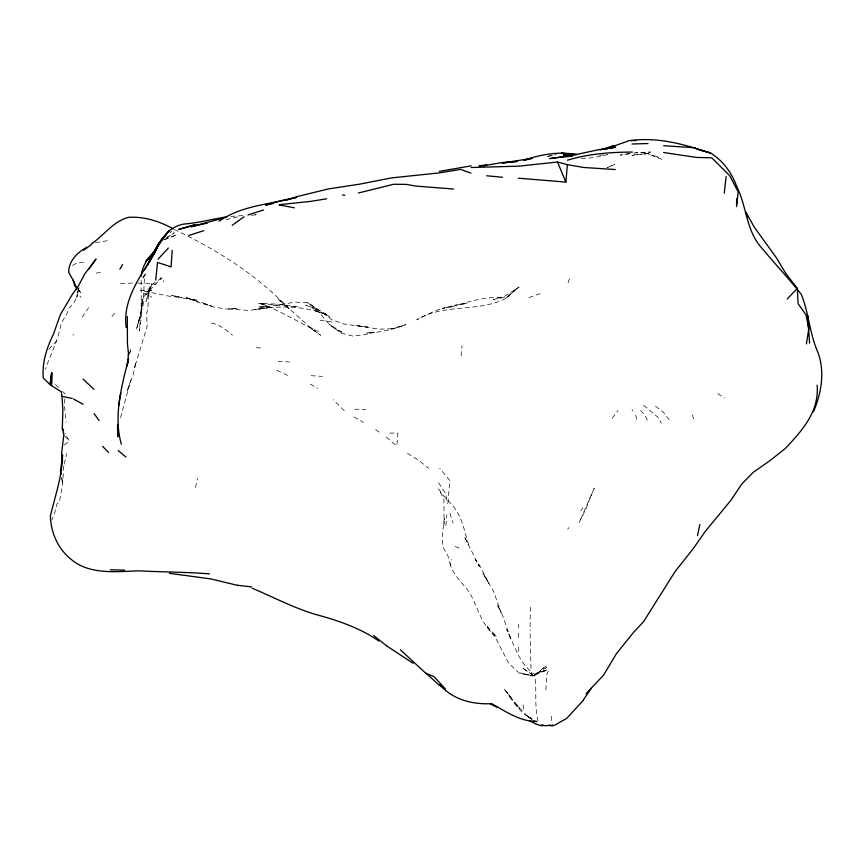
<?xml version="1.0" encoding="UTF-8"?>
<svg xmlns="http://www.w3.org/2000/svg" width="865" height="865" viewBox="0 0 865 865"><rect width="100%" height="100%" fill="white"/><g stroke="black" fill="none" stroke-linecap="round" stroke-linejoin="round"><path stroke-width="0.65" stroke-dasharray="4.33 3.24" d="M530.31 607.176L530.072 630.866M518.6 627.622L518.676 624.303M545.847 689.935L546.799 674.949L548.248 671.132M77.872 292.381L78.077 288.132C78.001 296.035 74.931 303.215 68.789 308.189C67.805 314.957 62.204 319.25 60.658 325.835C57.782 341.091 50.516 354.715 45.391 369.117M63.729 466.116L62.691 483.73L59.393 502.23L57.004 503.927L54.679 513.075L51.814 520.114M396.97 444.426L397.889 433.073L386.612 433.149M447.886 503.116L449.843 480.497L439.734 468.333M445.929 525.606L446.881 514.772M461.132 355.796L462.072 345.751M64.821 398.938L64.324 403.814L66.097 422.034M531.305 672.235L532.332 675.727L520.514 673.013L532.948 676.073L546.258 665.812L538.895 672.375L532.948 676.073L519.454 673.338L508.631 663.131L495.364 637.527L486.206 625.373L496.802 636.867C481.286 626.368 478.118 607.208 469.338 592.211C462.797 583.583 454.255 575.939 450.514 565.548L451.216 559.536M144.358 278.833L143.233 304.394L136.356 329.922L141.244 311.346L142.844 299.247L140.454 314.428L141.244 311.346L141.136 279.46M195.566 487.568L197.447 478.14M129.707 353.558L130.756 348.584L129.663 353.634M64.215 464.127L66.767 453.422M79.093 287.515L76.671 297.29L78.239 294.662L81.224 297.333M120.559 417.784L130.626 380.427L127.047 391.683L133.264 374.286L135.978 361.981L134.464 368.122L147.147 326.375L146.65 313.909L147.818 308.318L149.234 290.467L151.04 285.18L161.82 277.979L163.831 281.882M568.013 282.92L569.613 278.389M73.017 335.242L73.384 334.322M82.056 317.196L88.641 307.724M580.793 510.869L582.934 507.604M612.301 418.238L618.01 410.443M48.873 349.287L56.409 341.188M567.721 529.088L568.965 527.542M111.974 316.568L114.58 313.335M340.648 332.863L341.502 331.922L329.414 324.31L340.648 332.863L352.888 336.139L365.408 334.582L374.383 332.279L366.09 333.111C379.065 332.69 391.769 329.792 403.955 325.435L391.467 328.895L405.945 324.624L404.009 325.402M533.489 675.684L522.136 667.607L533.489 675.684L534.819 674.376L547.804 669.845L534.473 674.678L546.821 667.51L544.539 670.148L532.948 676.073M169.821 232.858L171.778 231.366M64.172 445.01L69.427 441.215L64.897 432.922M166.88 237.67L174.362 232.826L166.772 237.378M72.487 265.533L75.904 263.511L84.154 262.019M644.771 154.111L645.787 153.613M607.522 167.507L614.766 164.382L607.057 167.799M163.82 239.767L176.903 234.739L163.831 239.875M528.904 297.592L540.333 293.581L539.771 293.765M226.079 219.678L240.773 216.207M552.508 155.257L546.064 156.706L556.238 154.608M95.518 242.687L107.855 240.611M629.115 153.57L620.151 155.084L636.64 152.781L650.621 152.078L635.515 152.489M96.264 273.113L103.692 271.934M391.845 328.765L379.649 329.154L343.502 323.921L331.587 319.618L319.866 310.665L307.529 302.653L295.192 302.144L257.727 308.254L271.372 307.335L259.63 306.232L271.567 307.702L260.808 303.669C281.482 311.173 299.852 323.326 319.791 332.236M251.12 215.255L257.575 214.661L254.894 214.823M599.477 155.235L607.544 154.64L592.547 157.787L579.615 158.587M230.825 216.423L242.784 215.601M120.635 283.385L136.724 283.006M211.384 323.218L213.352 323.196L222.748 327.597L232.534 335.177M354.607 409.21L365.917 409.448M138.032 283.039L155.938 284.174M256.213 347.762L262.214 347.968M278.043 361.343L289.429 361.959M311.162 375.691L322.504 376.394M541.144 724.254L543.609 724.492M320.028 320.299L331.911 321.964M314.806 310.676L327.305 314.665M455.174 546.442L459.823 548.367M312.968 328.981L309.065 327.154L320.612 335.274L313.054 329.846L277.524 298.393L289.17 308.924C256.624 274.659 216.726 249.65 174.362 229.528M276.951 370.263L288.045 375.637M143.255 292.997L151.71 297.117M353.871 416.898L363.473 422.358M310.416 384.092L317.606 388.299M341.502 331.922C326.083 326.884 321.326 309.962 307.529 302.653L318.061 310.351L305.767 305.14C314.06 308.091 323.045 311.065 329.576 317.163L328.192 315.649L315.844 310.859L327.446 314.968C304.339 305.561 278.919 305.54 254.656 309.757L268.355 307.767L248.817 310.47L228.079 308.946L237.907 308.405L226.284 309.086L213.493 306.978L201.167 302.285L211.795 306.286L199.123 302.674L186.44 297.809L198.074 301.334L186.386 297.82L197.069 300.177L184.245 298.371L171.432 295.214L182.028 297.657L169.086 296.187L140.595 290.424L151.753 290.737L147.796 291.775L151.105 289.818L143.85 296.879L151.04 285.18L145.926 301.777L151.883 283.677L148.477 295.927L149.234 290.467L161.82 277.979L159.29 278.054L158.003 275.675M530.786 718.783L526.212 715.171L532.418 719.345M532.083 719.248L527.607 716.447L531.921 719.172C520.557 713.106 512.999 702.293 506.425 691.557L512.491 699.958L503.96 688.691L519.757 708.565L514.47 702.445L526.515 715.258L531.921 718.869M717.755 393.575L724.427 398.019M375.551 429.7L381.692 433.841M407.458 453.357L418.119 459.899L428.586 468.268M643.69 405.263L657.973 417.308L661.411 423.136M655.551 406.193L663.379 412.324L669.261 419.947M438.566 482.778L445.735 493.699L447.162 503.462M344.281 410.734L333.371 399.76M386.277 437.02L395.316 444.88M55.392 384.493L58.993 387.974M62.604 391.456L65.308 394.072M64.615 435.776L69.427 441.215M640.641 410.378L645.247 416.13L648.285 421.828M632.034 409.632L633.212 411.135M77.947 288.661L81.256 293.808L78.531 289.224M692.097 414.789L694.595 420.747M449.876 513.269L453.152 523.076M635.678 415.222L637.191 420.704M450.514 565.548L447.908 555.752L444.232 549.589L442.48 543.307L442.447 533.759L444.372 518.524L444.015 524.287L443.94 499.192L438.663 489.006L442.891 495.029L454.428 507.571L459.337 515.908L462.667 524.082L468.722 544.842L464.224 536.311L479.296 566.564L475.566 559.731L480.324 566.51L489.082 583.778L482.757 573.181L493.342 590.741L501.246 612.917L497.115 604.505L501.516 612.636L511.193 639.905L506.641 629.363C514.751 645.247 518.859 663.963 534.819 674.376C537.068 690.594 533.91 707.527 538.625 723.529M61.577 477.707L62.691 483.73L61.166 473.155M551.286 716.328L551.838 723.162M523.098 704.748L523.52 710.598M530.991 668.537L530.104 633.137M518.513 633.277L518.611 640.165M518.708 647.182L518.816 654.264M142.184 299.733L139.33 330.884L141.33 318.309L142.184 299.733M139.406 319.434L137.621 324.462L139.406 319.434M590.233 497.732L586.665 507.29L579.301 522.265L594.223 488.152L590.233 497.732M517.108 288.218L505.333 298.771C477.35 312.557 443.702 303.28 416.746 319.812C428.813 313.671 441.009 306.945 454.871 306.286L442.35 308.524L454.839 305.118L467.241 303.28L454.741 305.723C470.906 301.15 487.222 296.165 504.284 297.484L493.32 299.452L504.738 296.241L519.141 286.953L505.56 298.576L517.108 288.218M634.477 154.835L631.98 155.516L648.545 153.408L634.477 154.835M262.852 303.561L258.019 303.604L298.122 306.934L277.016 304.145L262.852 303.561M367.679 327.067L355.71 325.478L367.625 327.1M657.043 156.641L646.685 153.44L661.595 159.279L657.043 156.641"/><path stroke-width="1.3" d="M128.204 361.137L128.236 354.477M127.317 316.504L127.447 343.859L128.625 355.061M117.975 424.38L117.737 436.879L117.564 426.272M736.558 205.286L736.71 198.788M141.211 276.076C142.033 265.988 148.012 257.424 155.311 250.731M51.846 373.02L51.522 385.639L50.116 384.676L51.641 372.88L51.522 385.639L61.253 391.769L62.02 396.354L62.864 409.999L62.302 428.175L63.815 434.868L61.631 453.217L62.561 461.142M128.507 358.618C121.76 386.385 113.228 415.805 121.359 444.188M172.222 250.396L171.054 266.874L157.517 262.409L155.732 280.076M817.122 385.163C819.382 411.643 801.985 430.824 785.15 448.643L769.655 460.861L753.166 472.377L741.64 484.195L730.936 500.273L705.364 531.283L693.276 548.561L674.97 571.743L643.549 621.686L633.526 632.369L616.399 653.713L603.597 675.089L586.081 693.73M518.286 178.179L565.872 182.093L567.386 164.664L557.503 162.014L518.978 166.145L471.22 167.518M209.546 573.873C186.094 571.992 162.555 572.111 139.06 570.846C116.645 571.505 89.895 575.052 71.427 559.59C58.096 549.167 50.819 532.689 50.386 516.027C55.165 495.786 62.291 475.999 62.561 454.904L60.474 471.685L60.918 474.096M736.98 187.089C746.863 207.059 746.149 230.804 761.665 247.898C774.683 263.522 788.675 278.465 801.25 294.305C808.851 312.784 809.499 333.22 817.576 351.568C825.264 370.836 821.436 393.348 813.446 411.848M736.526 206.584L738.159 191.825L729.887 175.919L711.83 157.852L696.206 157.408L663.65 152.5M724.243 193.144L726.146 176.547M51.641 372.88L50.116 384.676L43.25 378.027C41.942 362.262 46.915 347.265 53.846 333.317M806.407 343.892L808.807 328.624L807.575 315.52L809.608 343.189M118.602 405.88L120.776 393.164M128.571 358.683L126.939 366.263L128.334 359.894M697.46 535.565L699.861 524.547M147.731 265.22L149.883 259.338L160.274 241.27M54.03 332.484L60.323 314.752L72.141 294.651L78.293 286.131L84.738 273.913L96.015 259.057L89.084 268.972M155.808 250.709C160.804 238.253 169.821 226.425 183.802 224.078C198.334 222.9 212.422 219.126 226.781 216.845M158.933 244.135L169.14 230.468L158.933 244.135L148.91 262.582L162.004 238.816L165.01 236.318M119.889 269.21L122.592 264.528M144.293 270.28L155.181 251.899M154.576 252.915L147.526 264.798L159.398 242.503L161.117 240.773M156.792 247.552L162.004 238.816L164.934 236.578M151.656 257.5L151.656 257.5C138.822 278.811 122.506 301.117 126.182 327.554M148.639 258.105L152.381 253.986L159.398 242.503L161.539 241.119M143.093 277.633L145.298 274.292M591.498 688.053L583.388 699.742M152.381 253.986L155.44 250.58M158.057 259.197L168.329 248.06M150.845 256.083L145.99 261.154L151.364 255.586M787.215 298.955L797.357 288.423L785.582 273.135L776.64 258.116L754.41 227.365L745.792 212.022L747.511 217.007M583.724 699.915L566.737 718.35L554.541 725.248M91.322 243.984C103.973 235.421 113.153 221.332 128.507 217.331C144.066 216.337 159.722 221.299 173.195 228.868M83.656 250.255L91.084 244.784M232.209 225.3L244.027 216.715M86.976 247.217C77.482 252.31 68.789 260.798 68.638 272.226L74.293 282.26L76.704 289.31M219.126 221.213C241.973 205.243 270.594 204.324 296.684 197.404L280.865 200.723L265.631 205.146L273.416 203.437M609.479 147.677L629.709 140.454L636.089 140.552M610.214 147.342L614.139 145.461L600.213 150.023M286.758 199.999L296.879 196.636L328.311 188.938L359.797 184.137L391.531 177.898L439.128 172.913L460.591 169.389L470.841 173.076M188.711 235.485L203.708 230.706M247.941 214.953L263.63 209.979M221.245 218.683L191.057 226.717L207.33 223.073M523.822 160.306C540.809 154.403 558.541 151.224 576.468 154.554L575.279 154.478M358.37 193.014L393.586 184.277L406.345 184.396L416.011 186.094L453.595 189.024M523.585 160.522L532.408 158.284L502.587 162.998M567.483 160.166C588.578 153.851 610.539 152.132 632.445 152.078M605.349 149.277L607.9 148.758M610.452 148.229L615.566 147.18L599.326 149.569L566.726 156.5L572.933 155.668M483.578 165.734L501.862 162.588L517.421 161.409L509.982 162.22M484.086 165.691L486.822 165.193L479.015 165.81L486.552 165.204M471.187 165.842L439.355 171.367M326.613 198.788L310.805 201.35L279.395 204.702M572.738 155.549L549.653 158.587L565.569 156.468L564.445 156.392L568.294 156.641M502.533 163.042L507.496 162.501M630.596 140.638C657.8 136.692 685.026 144.552 710.608 153.062C723.216 160.782 731.779 172.892 736.796 186.624M631.947 144.001L647.993 143.536M553.449 725.465L541.101 725.703L535.543 723.886L529.607 720.675M76.185 286.412L74.92 286.391L73.103 280.065M110.396 569.797L124.69 570.165M615.264 169.54L583.497 167.464L567.386 164.664M663.682 145.688L695.406 147.828M562.596 153.3L561.536 153.224L576.468 154.554M486.606 175.779L502.446 177.238M237.853 585.302L251.607 586.913M549.07 725.238L552.995 725.713L552.594 725.13M571.051 156.1L563.493 155.008L568.478 156.219M169.497 573.322L210.909 578.945L238.448 585.562M342.551 194.949L344.757 195.317M279.33 205.037L294.424 207.773M533.11 720.891L536.635 721.54C520.211 721.551 505.571 711.462 491.774 703.688C472.366 704.607 452.773 699.774 439.528 684.464M62.02 396.354L72.184 398.43M696.585 148.996L710.608 153.062L699.255 149.796M571.149 156.197L562.65 153.365L571.095 156.219M252.212 588.232C274.735 597.693 296.371 609.393 320.158 615.718C340.821 621.416 361.094 628.801 378.892 641.019M490.855 704.283L496.769 707.116M73.568 399.057L83.094 404.247M413.07 663.282L387.033 646.133M373.756 635.613L386.904 646.058M83.062 379.075L93.982 389.326M118.213 450.557L125.912 457.066M425.883 673.057L438.642 684.68L445.324 688.843L433.971 676.646L425.991 673.424L400.398 649.842M102.632 446.394L108.536 452.471M94.101 413.567L99.064 420.531M62.302 428.175L63.599 430.554M557.503 162.014L565.872 182.093M808.807 328.624L805.964 314.752L798.103 303.68L797.357 288.423M193.382 225.084L178.612 229.485L195.76 224.824L193.382 225.084"/></g></svg>
